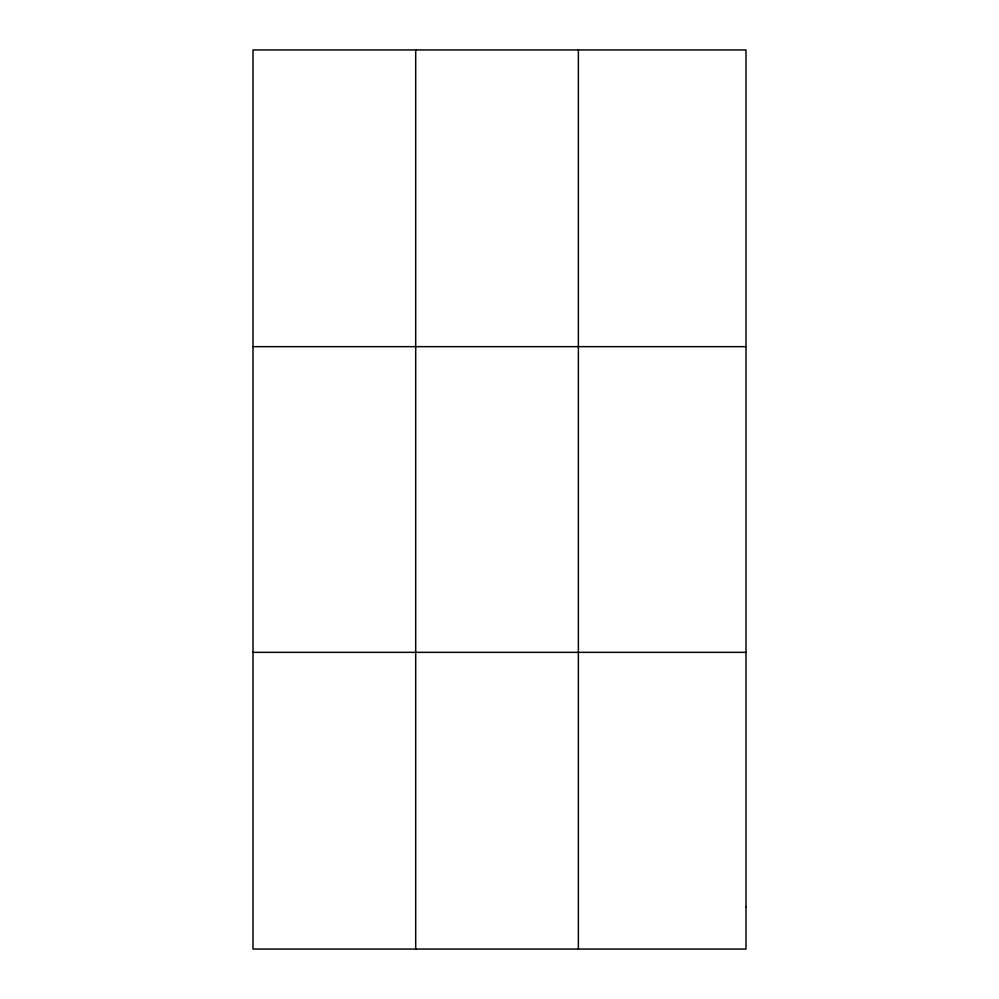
<?xml version="1.0" encoding="UTF-8"?>
<svg xmlns="http://www.w3.org/2000/svg" width="999" height="999" viewBox="0 0 999 999"><rect width="100%" height="100%" fill="white"/><g stroke="black" fill="none" stroke-linecap="round" stroke-linejoin="round"><path stroke-width="1.5" d="M415.696 949.05L415.696 49.95M578.384 949.05L578.384 49.95M253.009 346.653L745.991 346.653M253.009 652.347L745.991 652.347M745.991 906.667L745.991 949.05L253.009 949.05L253.009 49.95L745.991 49.95L745.991 906.667"/></g></svg>
